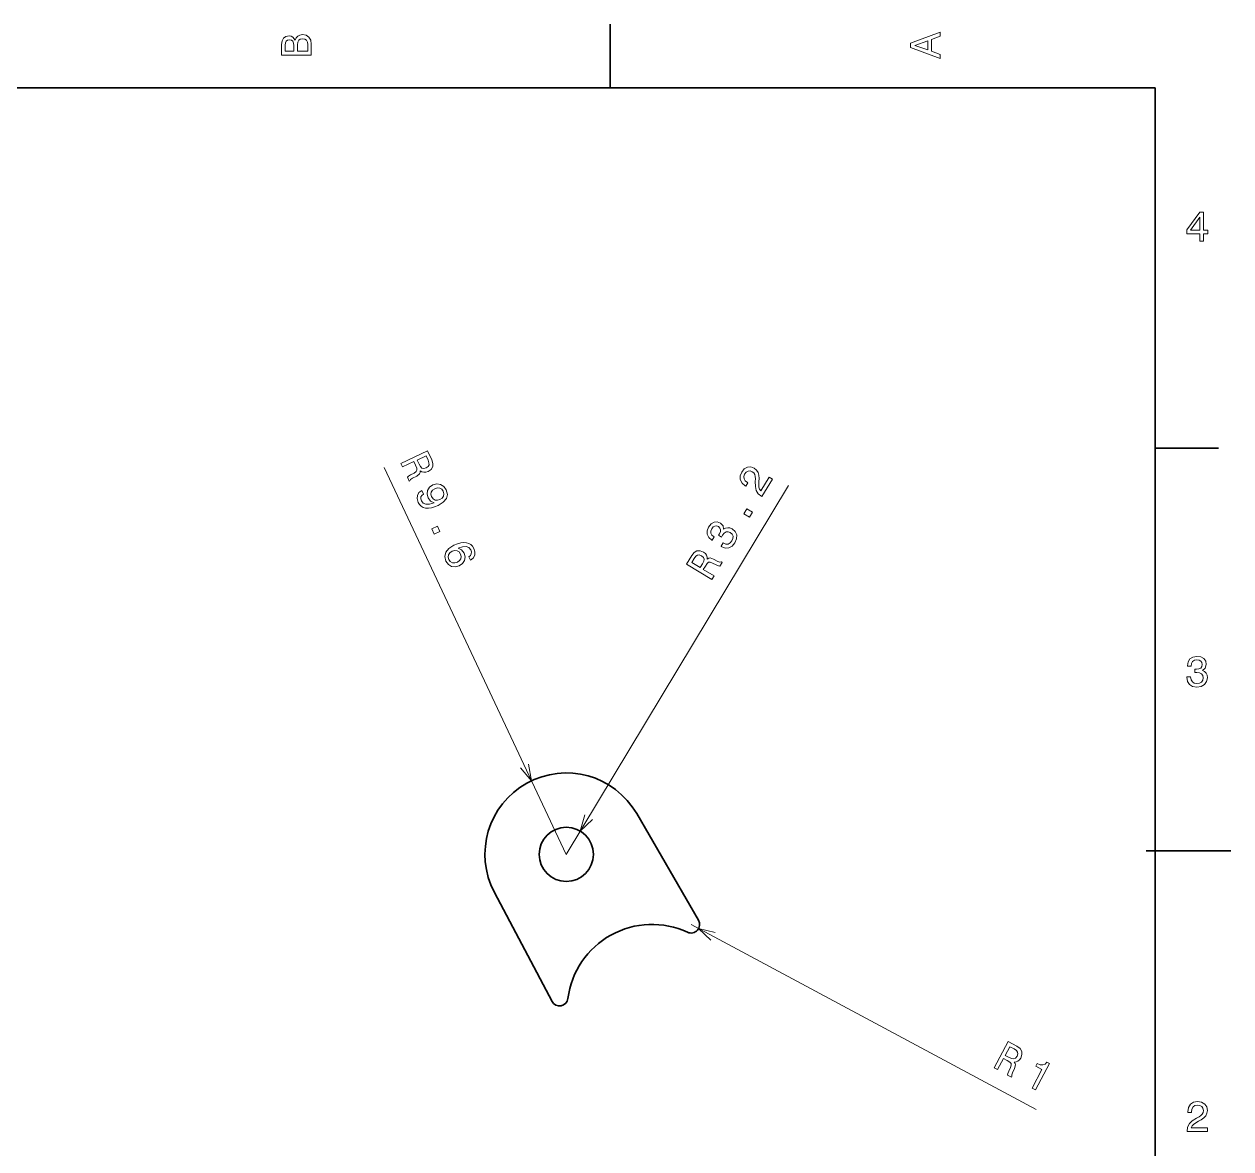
# Model space of a CAD drawing. Extents: x 0 to 296, y 0 to 210.
# Drawn here: x 153.6 to 295.9, y 74.9 to 207.5 of the extents above; entities that cross this region are included whole.
import ezdxf

# ---------------------------------------------------------------- set-up
doc = ezdxf.new("R2010")
doc.units = 0

msp = doc.modelspace()

# ---------------------------------------------------------------- linework, layer by layer
at = {"color": 7, "lineweight": 35, "ltscale": 0.1875}
for p, q in [((222.699997, 200), (222.699997, 207.5)), ((287, 157.5), (294.5, 157.5))]:
    msp.add_line(p, q, dxfattribs=at)
at = {"color": 7, "lineweight": 35}
for p, q in [((287, 200), (10, 200)), ((287, 10), (287, 200))]:
    msp.add_line(p, q, dxfattribs=at)
at = {"color": 7, "lineweight": 13}
for p, q in [((217.526764, 109.594742), (196.021393, 155.20546)), ((217.526764, 109.594742), (243.728806, 153.113281)), ((232.257004, 101.315681), (272.949463, 79.509483))]:
    msp.add_line(p, q, dxfattribs=at)
at = {"color": 7, "lineweight": 35, "ltscale": 0.36363}
for p, q in [((225.8349, 114.404594), (233.122437, 101.816704)), ((209.041199, 105.105255), (215.843338, 92.248589))]:
    msp.add_line(p, q, dxfattribs=at)
at = {"color": 7, "lineweight": 35, "ltscale": 0.25}
msp.add_line((285.941101, 110), (295.941101, 110), dxfattribs=at)
at = {"color": 7, "lineweight": 13}
for points in [[(261.633209, 203.466858), (261.633209, 203.930847), (260.604401, 204.298996), (260.604401, 205.695969), (261.633209, 206.064133), (261.633209, 206.538193), (258.128174, 205.257217), (258.128174, 204.742798)], [(185.542007, 205.630417), (185.249496, 205.983429), (185.052811, 206.074219), (184.81073, 206.104477), (184.432495, 206.03891), (184.160156, 205.842224), (183.993729, 205.524506), (183.933212, 205.080704), (183.933212, 203.835022), (187.433212, 203.835022), (187.433212, 205.151306), (187.36261, 205.620331), (187.155838, 205.968307), (186.828018, 206.185165), (186.384216, 206.260818), (186.08667, 206.215424), (185.839554, 206.094391), (185.65799, 205.897705)], [(185.385666, 204.984879), (185.385666, 204.298996), (184.351807, 204.298996), (184.351807, 205.025223), (184.382065, 205.297562), (184.472839, 205.489197), (184.629181, 205.605194), (184.86116, 205.645538), (185.093155, 205.600143), (185.254532, 205.479111), (185.355408, 205.272339)], [(187.014618, 205.095825), (187.014618, 204.298996), (185.809296, 204.298996), (185.809296, 205.050446), (185.844589, 205.368164), (185.9505, 205.595108), (186.132065, 205.731277), (186.394302, 205.776657), (186.671692, 205.731277), (186.863327, 205.605194), (186.979324, 205.393372)], [(260.17572, 204.460388), (258.632477, 205), (260.17572, 205.539627)], [(292.277374, 181.916794), (292.731262, 181.916794), (292.731262, 182.784225), (293.23056, 182.784225), (293.23056, 183.187683), (292.731262, 183.187683), (292.731262, 185.341141), (292.272339, 185.341141), (290.739197, 183.228027), (290.739197, 182.784225), (292.277374, 182.784225)], [(291.162842, 183.187683), (292.277374, 184.756134), (292.277374, 183.187683)], [(197.998169, 155.702606), (198.198181, 155.278381), (199.534729, 155.908554), (199.739059, 155.475204), (199.875931, 155.149445), (199.906708, 154.91861), (199.807785, 154.738159), (199.560165, 154.565643), (199.16037, 154.349274), (198.904144, 154.195007), (198.770294, 154.064987), (198.996124, 153.586029), (199.082794, 153.626892), (199.161057, 153.792023), (199.381058, 153.940353), (199.876892, 154.213181), (200.218948, 154.469238), (200.288086, 154.630081), (200.297318, 154.835159), (200.497391, 154.706467), (200.71727, 154.654022), (200.956696, 154.666534), (201.211365, 154.753174), (201.564423, 154.997696), (201.765778, 155.315659), (201.797165, 155.698456), (201.662903, 156.136963), (201.16391, 157.195251)], [(201.219238, 156.072754), (201.323074, 155.781586), (201.328888, 155.544571), (201.227295, 155.34613), (200.995773, 155.186783), (200.709686, 155.107651), (200.491959, 155.155533), (200.310913, 155.32666), (200.152603, 155.603271), (199.92247, 156.09137), (200.976196, 156.588196)], [(240.597672, 151.790222), (241.838516, 153.85112), (241.466949, 154.074829), (240.486237, 152.445984), (240.337799, 152.658981), (240.262939, 152.91597), (240.244934, 153.580246), (240.268799, 153.913208), (240.2547, 154.310211), (240.160934, 154.643356), (239.976257, 154.913483), (239.712799, 155.130981), (239.305649, 155.276047), (238.898239, 155.244675), (238.52948, 155.042847), (238.222748, 154.680054), (238.046463, 154.221069), (238.059631, 153.783401), (238.261398, 153.385223), (238.647522, 153.058563), (238.708008, 153.022156), (238.944733, 153.415314), (238.910156, 153.436127), (238.639771, 153.651917), (238.493988, 153.898621), (238.46759, 154.167664), (238.568344, 154.442535), (238.762421, 154.667114), (238.9823, 154.787872), (239.223633, 154.807388), (239.461349, 154.723129), (239.641891, 154.573227), (239.760971, 154.389679), (239.824615, 154.162979), (239.839783, 153.894836), (239.824554, 153.556671), (239.837494, 152.971985), (239.943161, 152.502167), (240.182144, 152.116928), (240.584702, 151.798019)], [(200.467438, 152.499496), (200.139328, 152.261154), (199.953552, 151.933807), (199.926468, 151.541901), (200.056183, 151.101242), (200.215012, 150.847153), (200.411102, 150.644104), (200.649307, 150.505508), (200.931747, 150.426804), (201.247162, 150.408249), (201.60466, 150.454147), (201.988434, 150.562607), (202.409729, 150.733368), (203.016357, 151.114182), (203.380814, 151.559235), (203.495865, 152.048386), (203.366089, 152.583786), (203.073196, 152.992111), (202.695084, 153.22644), (202.254288, 153.28624), (201.795654, 153.159195), (201.392151, 152.87973), (201.160233, 152.508331), (201.100952, 152.090088), (201.223953, 151.65184), (201.512802, 151.263916), (201.930084, 151.064789), (201.389328, 150.899033), (200.960129, 150.875092), (200.64035, 150.997528), (200.427826, 151.270889), (200.347916, 151.523148), (200.366531, 151.743805), (200.472427, 151.933121), (200.665314, 152.079834)], [(202.008835, 152.718872), (202.313171, 152.80661), (202.596909, 152.784271), (202.832947, 152.650238), (203.005722, 152.413879), (203.082443, 152.121094), (203.037811, 151.849136), (202.879074, 151.618179), (202.619919, 151.434647), (202.308884, 151.349335), (202.034256, 151.375961), (201.80304, 151.523422), (201.626221, 151.780182), (201.553543, 152.052582), (201.593353, 152.311096), (201.742966, 152.53775)], [(239.125824, 149.345642), (239.484802, 149.941895), (238.841049, 150.329483), (238.482056, 149.733246)], [(201.643936, 147.970291), (201.940735, 147.34079), (202.620422, 147.661255), (202.323608, 148.290756)], [(235.780807, 145.921417), (235.81105, 145.903214), (236.267441, 145.72261), (236.70079, 145.738388), (237.092041, 145.938446), (237.42041, 146.317627), (237.617508, 146.811188), (237.63031, 147.26265), (237.457947, 147.660767), (237.115921, 147.972672), (236.840195, 148.091583), (236.575577, 148.121399), (236.322067, 148.062103), (236.080551, 147.924957), (236.016327, 148.346268), (235.70459, 148.669357), (235.328568, 148.807449), (234.961792, 148.775146), (234.619843, 148.568954), (234.31395, 148.188004), (234.148956, 147.757538), (234.159561, 147.344955), (234.34494, 146.968445), (234.707733, 146.661713), (234.737976, 146.643494), (234.969498, 147.028015), (234.713791, 147.229065), (234.582687, 147.461075), (234.570969, 147.715363), (234.681244, 147.996292), (234.851074, 148.20015), (235.040649, 148.309708), (235.247391, 148.320633), (235.469543, 148.239853), (235.657837, 148.073502), (235.737976, 147.883972), (235.715134, 147.650482), (235.592789, 147.388596), (235.487015, 147.222702), (235.828339, 147.017181), (235.947159, 147.2341), (236.149933, 147.48288), (236.375885, 147.62352), (236.617218, 147.643036), (236.863586, 147.553574), (237.085556, 147.355164), (237.195908, 147.118011), (237.192902, 146.84903), (237.073105, 146.562073), (236.866013, 146.315887), (236.61673, 146.19519), (236.333908, 146.194748), (236.020142, 146.318909)], [(206.214569, 144.271957), (206.543182, 144.532837), (206.722244, 144.86261), (206.749344, 145.254517), (206.61937, 145.683899), (206.460541, 145.937988), (206.264175, 146.129761), (206.025986, 146.268356), (205.743546, 146.347061), (205.428131, 146.365616), (205.075195, 146.321869), (204.684708, 146.21582), (204.270126, 146.042648), (203.656784, 145.664246), (203.292328, 145.219208), (203.179428, 144.725494), (203.315918, 144.187668), (203.606659, 143.783905), (203.980209, 143.547424), (204.421005, 143.48764), (204.886353, 143.612259), (205.283142, 143.894135), (205.517212, 144.260971), (205.574341, 144.683777), (205.458054, 145.119614), (205.162491, 145.509949), (204.749771, 145.711243), (205.283813, 145.879395), (205.713013, 145.903336), (206.032791, 145.780914), (206.252029, 145.505127), (206.323074, 145.259842), (206.309021, 145.041336), (206.203125, 144.85202), (206.016693, 144.691635)], [(204.673172, 144.052582), (204.362122, 143.967255), (204.082947, 143.99176), (203.840195, 144.128204), (203.674133, 144.362137), (203.59285, 144.652786), (203.637482, 144.924728), (203.794067, 145.160248), (204.062088, 145.336807), (204.366409, 145.424545), (204.641022, 145.397903), (204.876816, 145.252594), (205.060333, 144.993439), (205.126312, 144.72345), (205.086502, 144.46492), (204.932327, 144.236115)], [(234.716309, 142.021957), (234.958221, 142.423767), (233.692307, 143.185974), (233.939438, 143.59642), (234.134491, 143.891052), (234.309433, 144.044739), (234.51445, 144.062592), (234.79538, 143.952301), (235.197235, 143.739792), (235.467758, 143.612244), (235.650192, 143.573029), (235.923325, 144.026688), (235.841232, 144.076111), (235.660431, 144.049591), (235.414948, 144.150284), (234.912842, 144.411392), (234.51001, 144.553864), (234.337845, 144.522125), (234.162109, 144.416016), (234.158157, 144.65387), (234.079773, 144.865891), (233.936493, 145.058121), (233.723114, 145.221909), (233.323761, 145.379944), (232.94751, 145.371002), (232.611649, 145.184692), (232.32135, 144.829666), (231.71785, 143.827301)], [(232.620972, 144.496216), (232.805573, 144.744156), (232.999527, 144.880524), (233.220978, 144.906128), (233.482025, 144.801941), (233.706604, 144.607849), (233.787582, 144.400146), (233.745682, 144.154572), (233.603409, 143.869385), (233.325058, 143.407074), (232.327011, 144.007996)], [(290.729126, 130.51622), (290.729126, 130.480911), (290.809814, 129.996765), (291.046844, 129.633652), (291.420044, 129.401657), (291.914276, 129.315933), (292.438782, 129.401657), (292.832153, 129.623566), (293.08429, 129.976593), (293.175079, 130.430481), (293.134735, 130.728027), (293.023773, 130.970108), (292.842224, 131.156708), (292.600159, 131.292877), (292.927948, 131.565216), (293.043945, 131.998932), (292.968292, 132.392303), (292.751434, 132.68985), (292.398407, 132.87645), (291.914276, 132.942017), (291.460388, 132.861313), (291.112396, 132.63942), (290.885468, 132.286392), (290.809814, 131.817368), (290.809814, 131.782074), (291.258636, 131.782074), (291.299011, 132.104828), (291.430115, 132.336823), (291.641937, 132.478027), (291.939484, 132.528473), (292.201721, 132.488113), (292.393372, 132.382217), (292.509369, 132.210739), (292.554749, 131.97876), (292.509369, 131.731628), (292.388336, 131.565216), (292.176514, 131.46434), (291.889069, 131.434082), (291.692383, 131.439133), (291.692383, 131.04071), (291.939484, 131.050797), (292.257202, 131.005417), (292.494232, 130.884369), (292.635468, 130.687683), (292.685883, 130.430481), (292.630402, 130.13797), (292.484161, 129.921112), (292.252167, 129.784943), (291.944519, 129.739563), (291.626801, 129.789993), (291.394806, 129.941284), (291.248566, 130.183365), (291.193085, 130.51622)], [(268.007416, 84.426888), (268.420837, 84.205353), (269.118774, 85.507797), (269.541077, 85.281494), (269.845093, 85.101418), (270.007324, 84.934372), (270.0354, 84.730507), (269.939301, 84.44442), (269.747162, 84.03244), (269.63327, 83.755882), (269.603241, 83.571716), (270.070007, 83.321594), (270.115265, 83.406059), (270.079712, 83.585312), (270.16803, 83.835518), (270.403687, 84.350052), (270.525848, 84.759499), (270.485535, 84.929863), (270.370758, 85.100082), (270.608124, 85.115929), (270.815979, 85.204811), (271.000793, 85.357521), (271.153717, 85.578827), (271.291565, 85.985573), (271.263855, 86.360901), (271.060974, 86.687035), (270.691864, 86.959213), (269.660583, 87.511856)], [(270.37381, 86.643303), (270.630676, 86.471329), (270.776581, 86.284439), (270.813232, 86.064537), (270.722198, 85.798615), (270.539612, 85.564613), (270.336212, 85.473351), (270.088837, 85.502907), (269.796875, 85.630753), (269.321259, 85.885635), (269.871521, 86.912476)], [(272.476135, 82.032211), (272.880646, 81.815437), (274.545715, 84.922638), (274.243439, 85.084618), (274.018127, 84.856339), (273.760437, 84.759842), (273.458771, 84.784164), (273.101868, 84.929642), (272.932739, 84.614037), (273.652863, 84.228134)], [(290.76947, 76.916786), (293.175079, 76.916786), (293.175079, 77.350502), (291.273773, 77.350502), (291.3797, 77.587532), (291.561249, 77.784218), (292.121033, 78.142288), (292.418579, 78.293587), (292.751434, 78.510445), (292.988464, 78.762604), (293.124634, 79.060158), (293.175079, 79.398056), (293.089355, 79.821686), (292.852325, 80.154541), (292.489197, 80.366356), (292.020172, 80.442001), (291.536041, 80.35627), (291.167877, 80.119232), (290.930847, 79.740997), (290.850159, 79.241714), (290.850159, 79.171112), (291.309082, 79.171112), (291.309082, 79.211456), (291.354462, 79.554398), (291.490631, 79.806557), (291.707489, 79.967941), (291.994965, 80.023415), (292.287476, 79.972984), (292.504333, 79.846901), (292.645538, 79.650215), (292.695984, 79.403099), (292.660675, 79.171112), (292.56485, 78.974426), (292.403473, 78.802956), (292.181549, 78.651657), (291.884003, 78.490273), (291.389771, 78.177589), (291.041779, 77.844742), (290.835022, 77.441284), (290.76947, 76.931915)]]:
    msp.add_lwpolyline(points, close=True, dxfattribs=at)
for points in [[(212.140564, 119.804558), (213.432632, 118.277954), (213.076965, 120.246078)], [(219.730362, 114.258209), (219.177353, 112.336189), (220.617279, 113.724205)], [(235.085693, 100.387123), (233.138428, 100.843346), (234.596695, 99.474609)]]:
    msp.add_lwpolyline(points, dxfattribs=at)
at = {"color": 7, "lineweight": 35}
msp.add_circle((217.526764, 109.594742), 3.2, dxfattribs=at)
for centre, radius, start, end in [((217.526764, 109.594742), 9.6, 30.067927, 207.882139), ((227.639755, 91.331642), 10, 65.181206, 172.768856), ((232.257004, 101.315681), 1, 245.181214, 30.067927), ((216.727249, 92.71624), 1, 207.882139, 352.768857)]:
    msp.add_arc(centre, radius, start, end, dxfattribs=at)

doc.saveas('drawing.dxf')
